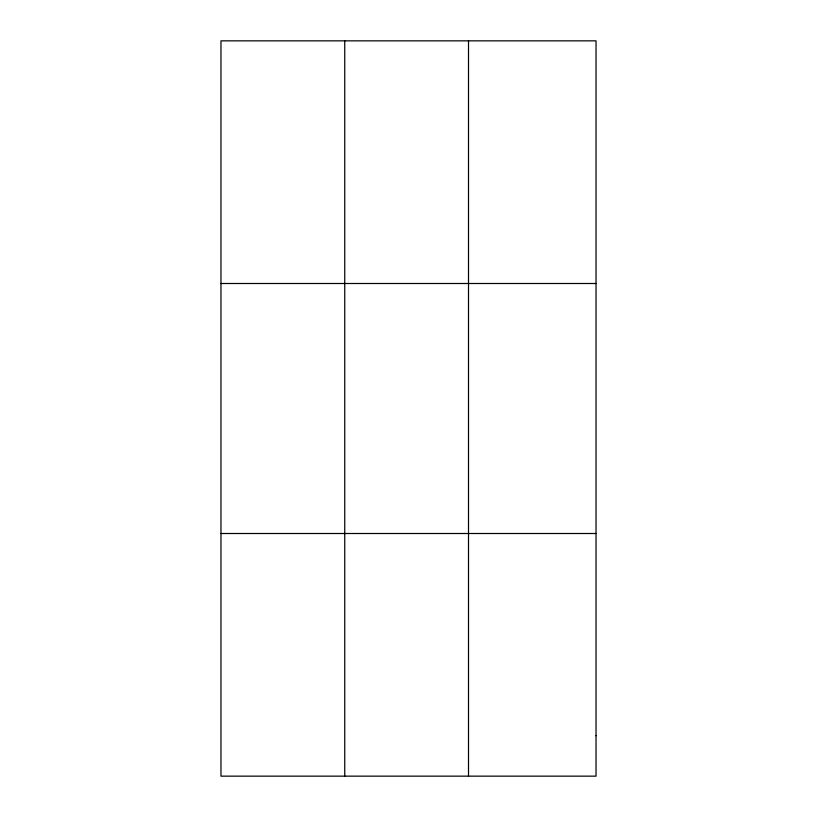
<?xml version="1.0" encoding="UTF-8"?>
<svg xmlns="http://www.w3.org/2000/svg" width="817" height="817" viewBox="0 0 817 817"><rect width="100%" height="100%" fill="white"/><g stroke="black" fill="none" stroke-linecap="round" stroke-linejoin="round"><path stroke-width="1.23" d="M344.743 776.15L344.743 40.85M468.509 776.15L468.509 40.85M220.968 283.499L596.032 283.499M220.968 533.501L596.032 533.501M596.032 735.708L596.032 776.15L220.968 776.15L220.968 40.85L596.032 40.85L596.032 735.708"/></g></svg>
